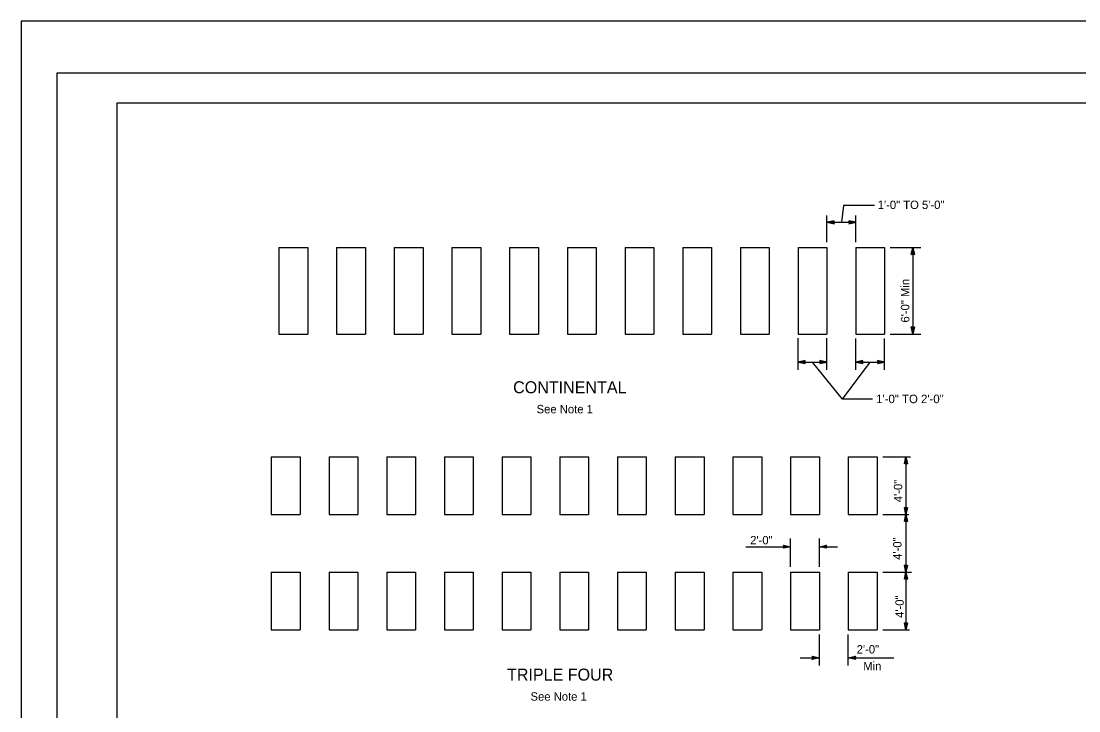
# Model space of a CAD drawing. Extents: x -894 to 866, y -472 to 714.
# Drawn here: x -894 to -14, y 139 to 714 of the extents above; entities that cross this region are included whole.
import ezdxf

# ---------------------------------------------------------------- set-up
doc = ezdxf.new("R2010")
doc.units = 0
for name, color, linetype in [('border_PLOTTING-ELEMENTS', 7, 'Continuous'), ('border_rw_22x34_Cut_Lines', 7, 'Continuous'), ('border_SHEET', 7, 'Continuous'), ('tcd_PVMT-MARKING', 7, 'Continuous'), ('tcd_PVMT-MARKING-anno', 7, 'Continuous')]:
    doc.layers.add(name, color=color, linetype=linetype)

msp = doc.modelspace()

# ---------------------------------------------------------------- linework, layer by layer
at = {"layer": 'border_PLOTTING-ELEMENTS'}
for points in [[(-894.04, -472.44), (865.96, -472.44), (865.96, 713.56), (-894.04, 713.56)], [(-864.04, 670.56), (835.96, 670.56), (835.96, -429.44), (-864.04, -429.44)]]:
    msp.add_lwpolyline(points, close=True, dxfattribs=at)
at = {"layer": 'border_rw_22x34_Cut_Lines'}
msp.add_lwpolyline([(-864.04, 670.56), (835.96, 670.56), (835.96, -429.44), (-864.04, -429.44)], close=True, dxfattribs=at)
at = {"layer": 'border_SHEET'}
for p, q in [((-814.04, 645.56), (810.96, 645.56)), ((-814.04, -404.44), (-814.04, 645.56))]:
    msp.add_line(p, q, dxfattribs=at)
at = {"layer": 'tcd_PVMT-MARKING'}
for p, q in [((-679.6, 525.05), (-679.6, 453.05)), ((-679.6, 525.05), (-655.6, 525.05)), ((-655.6, 525.05), (-655.6, 453.05)), ((-631.6, 525.05), (-631.6, 453.05)), ((-631.6, 525.05), (-607.6, 525.05)), ((-607.6, 525.05), (-607.6, 453.05)), ((-583.6, 525.05), (-583.6, 453.05)), ((-583.6, 525.05), (-559.6, 525.05)), ((-559.6, 525.05), (-559.6, 453.05)), ((-535.6, 525.05), (-535.6, 453.05)), ((-535.6, 525.05), (-511.6, 525.05)), ((-511.6, 525.05), (-511.6, 453.05)), ((-487.6, 525.05), (-487.6, 453.05)), ((-487.6, 525.05), (-463.6, 525.05)), ((-463.6, 525.05), (-463.6, 453.05)), ((-439.6, 525.05), (-439.6, 453.05)), ((-439.6, 525.05), (-415.6, 525.05)), ((-415.6, 525.05), (-415.6, 453.05)), ((-391.6, 525.05), (-391.6, 453.05)), ((-391.6, 525.05), (-367.6, 525.05)), ((-367.6, 525.05), (-367.6, 453.05)), ((-343.6, 525.05), (-343.6, 453.05)), ((-343.6, 525.05), (-319.6, 525.05)), ((-319.6, 525.05), (-319.6, 453.05)), ((-295.6, 525.05), (-295.6, 453.05)), ((-295.6, 525.05), (-271.6, 525.05)), ((-271.6, 525.05), (-271.6, 453.05)), ((-247.6, 525.05), (-247.6, 453.05)), ((-247.6, 525.05), (-223.6, 525.05)), ((-223.6, 525.05), (-223.6, 453.05)), ((-199.6, 525.05), (-199.6, 453.05)), ((-199.6, 525.05), (-175.6, 525.05)), ((-175.6, 525.05), (-175.6, 453.05)), ((-679.6, 453.05), (-655.6, 453.05)), ((-631.6, 453.05), (-607.6, 453.05)), ((-583.6, 453.05), (-559.6, 453.05)), ((-535.6, 453.05), (-511.6, 453.05)), ((-487.6, 453.05), (-463.6, 453.05)), ((-439.6, 453.05), (-415.6, 453.05)), ((-391.6, 453.05), (-367.6, 453.05)), ((-343.6, 453.05), (-319.6, 453.05)), ((-295.6, 453.05), (-271.6, 453.05)), ((-247.6, 453.05), (-223.6, 453.05)), ((-199.6, 453.05), (-175.6, 453.05)), ((-685.91, 350.81), (-685.91, 302.81)), ((-685.91, 350.81), (-661.91, 350.81)), ((-661.91, 350.81), (-661.91, 302.81)), ((-637.91, 350.81), (-637.91, 302.81)), ((-637.91, 350.81), (-613.91, 350.81)), ((-613.91, 350.81), (-613.91, 302.81)), ((-589.91, 350.81), (-589.91, 302.81)), ((-589.91, 350.81), (-565.91, 350.81)), ((-565.91, 350.81), (-565.91, 302.81)), ((-541.91, 350.81), (-541.91, 302.81)), ((-541.91, 350.81), (-517.91, 350.81)), ((-517.91, 350.81), (-517.91, 302.81)), ((-493.91, 350.81), (-493.91, 302.81)), ((-493.91, 350.81), (-469.91, 350.81)), ((-469.91, 350.81), (-469.91, 302.81)), ((-445.91, 350.81), (-445.91, 302.81)), ((-445.91, 350.81), (-421.91, 350.81)), ((-421.91, 350.81), (-421.91, 302.81)), ((-397.91, 350.81), (-397.91, 302.81)), ((-397.91, 350.81), (-373.91, 350.81)), ((-373.91, 350.81), (-373.91, 302.81)), ((-349.91, 350.81), (-349.91, 302.81)), ((-349.91, 350.81), (-325.91, 350.81)), ((-325.91, 350.81), (-325.91, 302.81)), ((-301.91, 350.81), (-301.91, 302.81)), ((-301.91, 350.81), (-277.91, 350.81)), ((-277.91, 350.81), (-277.91, 302.81)), ((-253.91, 350.81), (-253.91, 302.81)), ((-253.91, 350.81), (-229.91, 350.81)), ((-229.91, 350.81), (-229.91, 302.81)), ((-205.91, 350.81), (-205.91, 302.81)), ((-205.91, 350.81), (-181.91, 350.81)), ((-181.91, 350.81), (-181.91, 302.81)), ((-685.91, 302.81), (-661.91, 302.81)), ((-637.91, 302.81), (-613.91, 302.81)), ((-589.91, 302.81), (-565.91, 302.81)), ((-541.91, 302.81), (-517.91, 302.81)), ((-493.91, 302.81), (-469.91, 302.81)), ((-445.91, 302.81), (-421.91, 302.81)), ((-397.91, 302.81), (-373.91, 302.81)), ((-349.91, 302.81), (-325.91, 302.81)), ((-301.91, 302.81), (-277.91, 302.81)), ((-253.91, 302.81), (-229.91, 302.81)), ((-205.91, 302.81), (-181.91, 302.81)), ((-685.91, 254.81), (-685.91, 206.81)), ((-685.91, 254.81), (-661.91, 254.81)), ((-661.91, 254.81), (-661.91, 206.81)), ((-637.91, 254.81), (-637.91, 206.81)), ((-637.91, 254.81), (-613.91, 254.81)), ((-613.91, 254.81), (-613.91, 206.81)), ((-589.91, 254.81), (-589.91, 206.81)), ((-589.91, 254.81), (-565.91, 254.81)), ((-565.91, 254.81), (-565.91, 206.81)), ((-541.91, 254.81), (-541.91, 206.81)), ((-541.91, 254.81), (-517.91, 254.81)), ((-517.91, 254.81), (-517.91, 206.81)), ((-493.91, 254.81), (-493.91, 206.81)), ((-493.91, 254.81), (-469.91, 254.81)), ((-469.91, 254.81), (-469.91, 206.81)), ((-445.91, 254.81), (-445.91, 206.81)), ((-445.91, 254.81), (-421.91, 254.81)), ((-421.91, 254.81), (-421.91, 206.81)), ((-397.91, 254.81), (-397.91, 206.81)), ((-397.91, 254.81), (-373.91, 254.81)), ((-373.91, 254.81), (-373.91, 206.81)), ((-349.91, 254.81), (-349.91, 206.81)), ((-349.91, 254.81), (-325.91, 254.81)), ((-325.91, 254.81), (-325.91, 206.81)), ((-301.91, 254.81), (-301.91, 206.81)), ((-301.91, 254.81), (-277.91, 254.81)), ((-277.91, 254.81), (-277.91, 206.81)), ((-253.91, 254.81), (-253.91, 206.81)), ((-253.91, 254.81), (-229.91, 254.81)), ((-229.91, 254.81), (-229.91, 206.81)), ((-205.91, 254.81), (-205.91, 206.81)), ((-205.91, 254.81), (-181.91, 254.81)), ((-181.91, 254.81), (-181.91, 206.81)), ((-685.91, 206.81), (-661.91, 206.81)), ((-637.91, 206.81), (-613.91, 206.81)), ((-589.91, 206.81), (-565.91, 206.81)), ((-541.91, 206.81), (-517.91, 206.81)), ((-493.91, 206.81), (-469.91, 206.81)), ((-445.91, 206.81), (-421.91, 206.81)), ((-397.91, 206.81), (-373.91, 206.81)), ((-349.91, 206.81), (-325.91, 206.81)), ((-301.91, 206.81), (-277.91, 206.81)), ((-253.91, 206.81), (-229.91, 206.81)), ((-205.91, 206.81), (-181.91, 206.81))]:
    msp.add_line(p, q, dxfattribs=at)
at = {"layer": 'tcd_PVMT-MARKING-anno'}
for p, q in [((-223.6, 529.42), (-223.6, 551.75)), ((-223.4, 546.1), (-199.4, 546.1)), ((-199.6, 529.42), (-199.6, 551.75)), ((-170.92, 525.05), (-145.48, 525.05)), ((-152.2, 525.05), (-152.2, 453.05)), ((-247.6, 423.2), (-247.6, 449.71)), ((-223.6, 423.2), (-223.6, 449.71)), ((-199.6, 423.2), (-199.6, 449.21)), ((-175.6, 423.2), (-175.6, 449.21)), ((-170.92, 453.05), (-145.48, 453.05)), ((-247.6, 429.69), (-223.6, 429.69)), ((-210.68, 398.91), (-235.6, 429.69)), ((-210.68, 398.91), (-187.6, 429.69)), ((-199.6, 429.69), (-175.6, 429.69)), ((-185.61, 398.91), (-210.68, 398.91)), ((-177.22, 350.81), (-154.22, 350.81)), ((-157.91, 350.81), (-157.91, 302.81)), ((-177.22, 302.81), (-155.46, 302.81)), ((-157.91, 302.81), (-157.91, 254.81)), ((-253.91, 259.34), (-253.91, 282.84)), ((-229.91, 259.34), (-229.91, 282.84)), ((-291, 275.97), (-253.91, 275.97)), ((-229.91, 275.97), (-214.84, 275.97)), ((-177.22, 254.81), (-153.29, 254.81)), ((-157.91, 254.81), (-157.91, 206.81)), ((-229.91, 176.95), (-229.91, 202.97)), ((-205.91, 176.95), (-205.91, 202.97)), ((-177.22, 206.81), (-154.84, 206.81)), ((-245.93, 183.45), (-229.91, 183.45)), ((-205.91, 183.45), (-167.9, 183.45))]:
    msp.add_line(p, q, dxfattribs=at)
msp.add_lwpolyline([(-184.05, 559.98), (-209.9, 559.98), (-211.4, 546.1)], dxfattribs=at)
for points in [[(-217.5, 547.42), (-223.4, 546.1), (-217.5, 544.79), (-217.71, 545.14), (-222.03, 546.1), (-217.71, 547.07), (-217.91, 546.72), (-220.68, 546.1), (-217.92, 545.49), (-218.13, 545.84), (-219.32, 546.1), (-218.12, 546.37), (-218.28, 546.1), (-217.5, 544.79), (-218.28, 546.1)], [(-205.31, 544.78), (-199.4, 546.1), (-205.31, 547.41), (-205.1, 547.06), (-200.77, 546.1), (-205.1, 545.13), (-204.89, 545.48), (-202.12, 546.1), (-204.89, 546.71), (-204.68, 546.36), (-203.48, 546.1), (-204.68, 545.83), (-204.52, 546.1), (-205.31, 547.41), (-204.52, 546.1)], [(-153.52, 519.15), (-152.2, 525.05), (-150.89, 519.15), (-151.24, 519.36), (-152.2, 523.68), (-153.17, 519.36), (-152.82, 519.56), (-152.2, 522.33), (-151.59, 519.57), (-151.94, 519.78), (-152.2, 520.97), (-152.47, 519.77), (-152.2, 519.93), (-150.89, 519.15), (-152.2, 519.93)], [(-150.88, 458.96), (-152.2, 453.05), (-153.51, 458.96), (-153.16, 458.75), (-152.2, 454.42), (-151.23, 458.75), (-151.58, 458.54), (-152.2, 455.77), (-152.81, 458.54), (-152.46, 458.33), (-152.2, 457.13), (-151.93, 458.33), (-152.2, 458.17), (-153.51, 458.96), (-152.2, 458.17)], [(-241.7, 431.01), (-247.6, 429.69), (-241.7, 428.38), (-241.91, 428.73), (-246.23, 429.69), (-241.91, 430.66), (-242.11, 430.31), (-244.88, 429.7), (-242.12, 429.08), (-242.33, 429.43), (-243.52, 429.7), (-242.32, 429.97), (-242.49, 429.69), (-241.7, 428.38), (-242.49, 429.69)], [(-229.51, 428.38), (-223.6, 429.69), (-229.51, 431), (-229.3, 430.65), (-224.97, 429.7), (-229.3, 428.72), (-229.09, 429.07), (-226.32, 429.69), (-229.09, 430.31), (-228.88, 429.96), (-227.68, 429.69), (-228.88, 429.42), (-228.72, 429.69), (-229.51, 431), (-228.72, 429.69)], [(-193.7, 431.01), (-199.6, 429.69), (-193.7, 428.38), (-193.91, 428.73), (-198.23, 429.69), (-193.91, 430.66), (-194.11, 430.31), (-196.88, 429.7), (-194.12, 429.08), (-194.33, 429.43), (-195.52, 429.7), (-194.32, 429.97), (-194.49, 429.69), (-193.7, 428.38), (-194.49, 429.69)], [(-181.51, 428.38), (-175.6, 429.69), (-181.51, 431), (-181.3, 430.65), (-176.97, 429.7), (-181.3, 428.72), (-181.09, 429.07), (-178.32, 429.69), (-181.09, 430.31), (-180.88, 429.96), (-179.68, 429.69), (-180.88, 429.42), (-180.72, 429.69), (-181.51, 431), (-180.72, 429.69)], [(-159.22, 344.9), (-157.91, 350.81), (-156.6, 344.9), (-156.95, 345.11), (-157.9, 349.44), (-158.87, 345.11), (-158.53, 345.32), (-157.91, 348.09), (-157.29, 345.32), (-157.64, 345.53), (-157.91, 346.73), (-158.18, 345.53), (-157.91, 345.69), (-156.6, 344.9), (-157.91, 345.69)], [(-156.59, 308.71), (-157.91, 302.81), (-159.21, 308.72), (-158.87, 308.51), (-157.91, 304.18), (-156.94, 308.51), (-157.29, 308.3), (-157.9, 305.53), (-158.52, 308.3), (-158.17, 308.09), (-157.9, 306.89), (-157.63, 308.09), (-157.91, 307.93), (-159.21, 308.72), (-157.91, 307.93)], [(-159.22, 296.9), (-157.91, 302.81), (-156.6, 296.9), (-156.95, 297.11), (-157.9, 301.44), (-158.87, 297.11), (-158.53, 297.32), (-157.91, 300.09), (-157.29, 297.32), (-157.64, 297.53), (-157.91, 298.73), (-158.18, 297.53), (-157.91, 297.69), (-156.6, 296.9), (-157.91, 297.69)], [(-259.81, 277.28), (-253.91, 275.97), (-259.81, 274.66), (-259.6, 275.01), (-255.28, 275.96), (-259.6, 276.93), (-259.4, 276.59), (-256.63, 275.97), (-259.39, 275.35), (-259.18, 275.7), (-257.99, 275.97), (-259.19, 276.24), (-259.03, 275.97), (-259.81, 274.66), (-259.03, 275.97)], [(-224, 274.65), (-229.91, 275.97), (-224, 277.27), (-224.21, 276.93), (-228.54, 275.97), (-224.21, 275), (-224.42, 275.34), (-227.19, 275.96), (-224.42, 276.58), (-224.63, 276.23), (-225.83, 275.96), (-224.63, 275.69), (-224.79, 275.97), (-224, 277.27), (-224.79, 275.97)], [(-156.59, 260.71), (-157.91, 254.81), (-159.21, 260.72), (-158.87, 260.51), (-157.91, 256.18), (-156.94, 260.51), (-157.29, 260.3), (-157.9, 257.53), (-158.52, 260.3), (-158.17, 260.09), (-157.9, 258.89), (-157.63, 260.09), (-157.91, 259.93), (-159.21, 260.72), (-157.91, 259.93)], [(-159.22, 248.9), (-157.91, 254.81), (-156.6, 248.9), (-156.95, 249.11), (-157.9, 253.44), (-158.87, 249.11), (-158.53, 249.32), (-157.91, 252.09), (-157.29, 249.32), (-157.64, 249.53), (-157.91, 250.73), (-158.18, 249.53), (-157.91, 249.69), (-156.6, 248.9), (-157.91, 249.69)], [(-156.59, 212.71), (-157.91, 206.81), (-159.21, 212.72), (-158.87, 212.51), (-157.91, 208.18), (-156.94, 212.51), (-157.29, 212.3), (-157.9, 209.53), (-158.52, 212.3), (-158.17, 212.09), (-157.9, 210.89), (-157.63, 212.09), (-157.91, 211.93), (-159.21, 212.72), (-157.91, 211.93)], [(-235.81, 184.77), (-229.91, 183.45), (-235.81, 182.14), (-235.6, 182.49), (-231.28, 183.45), (-235.6, 184.42), (-235.4, 184.07), (-232.63, 183.45), (-235.39, 182.84), (-235.18, 183.19), (-233.99, 183.45), (-235.19, 183.72), (-235.03, 183.45), (-235.81, 182.14), (-235.03, 183.45)], [(-200, 182.13), (-205.91, 183.45), (-200, 184.76), (-200.21, 184.41), (-204.54, 183.45), (-200.21, 182.48), (-200.42, 182.83), (-203.19, 183.45), (-200.42, 184.06), (-200.63, 183.71), (-201.83, 183.45), (-200.63, 183.18), (-200.79, 183.45), (-200, 184.76), (-200.79, 183.45)]]:
    msp.add_lwpolyline(points, close=True, dxfattribs=at)

# ---------------------------------------------------------------- texts
for s, height, p in [('1\'-0" TO 5\'-0"', 7, (-181.39, 557.12)), ('CONTINENTAL', 10, (-484.72, 403.72)), ('1\'-0" TO 2\'-0"', 7.0866, (-182.65, 395.49)), ('See Note 1', 7, (-465.18, 387.04)), ('2\'-0"', 7, (-287.49, 277.92)), ('2\'-0"', 7, (-198.89, 187.04)), ('Min', 7, (-193.39, 173.04)), ('TRIPLE FOUR', 10, (-489.79, 164.45)), ('See Note 1', 7, (-470.25, 147.77))]:
    msp.add_text(s, height=height, dxfattribs=at).set_placement(p)
for s, p in [('6\'-0" Min', (-155.09, 462.61)), ('4\'-0"', (-160.95, 313.09)), ('4\'-0"', (-161.56, 265.08)), ('4\'-0"', (-159.71, 216.72))]:
    msp.add_text(s, height=7, rotation=90, dxfattribs=at).set_placement(p)

doc.saveas('drawing.dxf')
